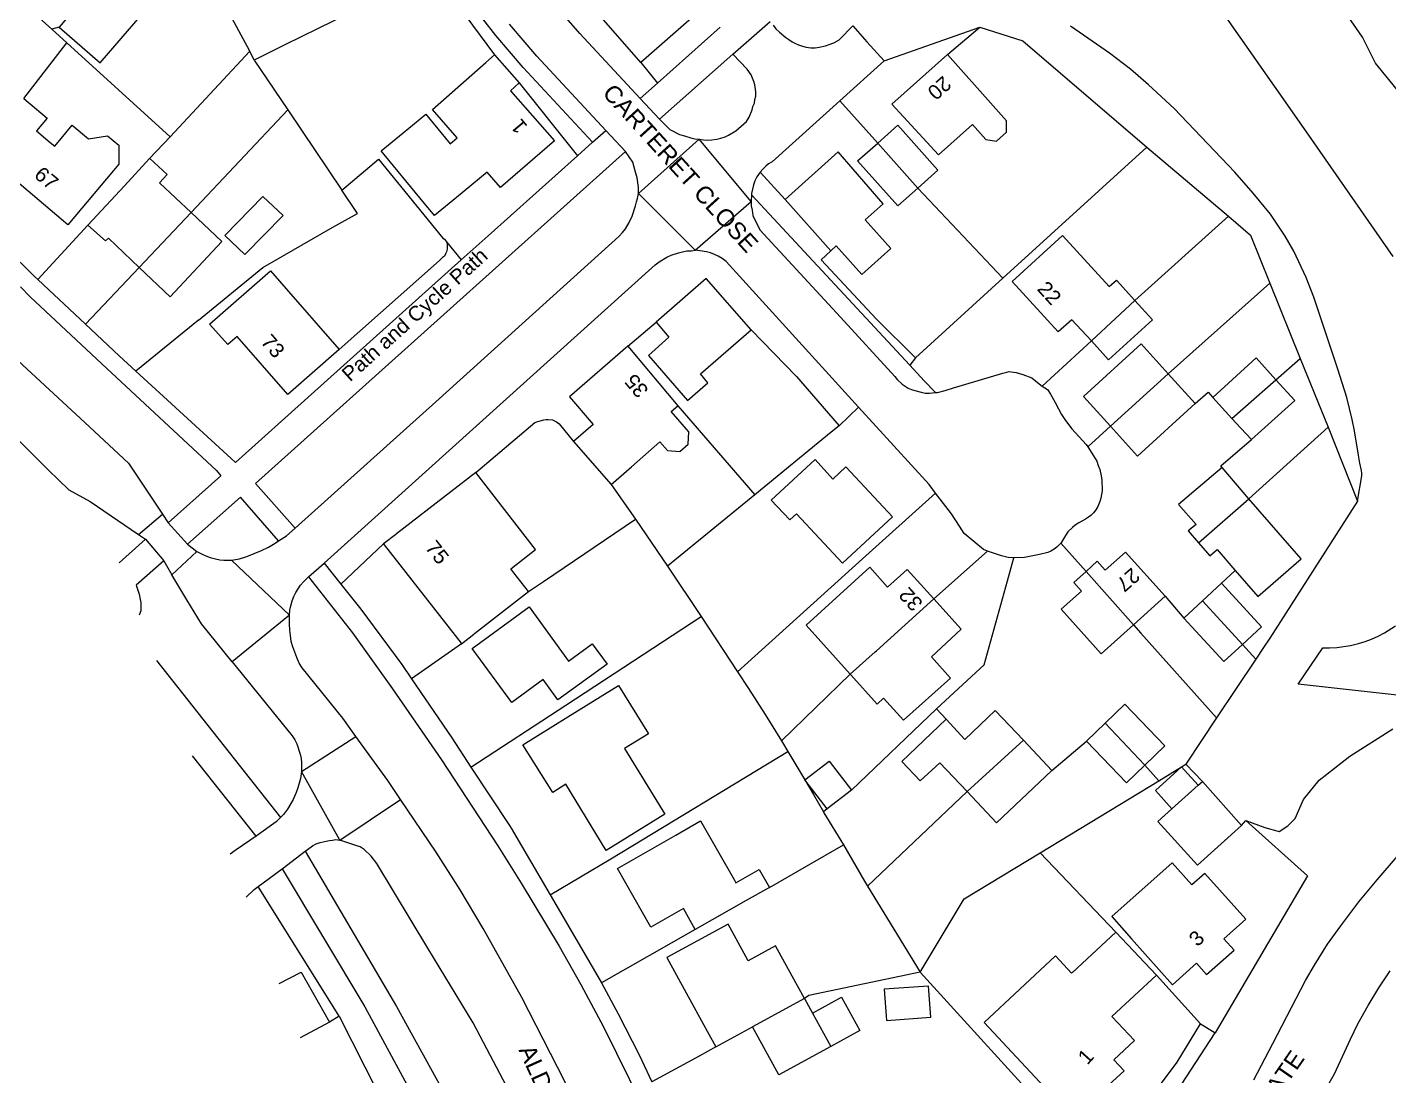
# Model space of a CAD drawing. Header units: millimetres. Extents: x 111502 to 977541, y 8702 to 1044108.
# Drawn here: x 488012.1 to 488151.3, y 241330.9 to 241438.1 of the extents above; entities that cross this region are included whole.
import ezdxf

# ---------------------------------------------------------------- set-up
doc = ezdxf.new("R2010")
doc.units = ezdxf.units.MM
doc.header["$LTSCALE"] = 0.25
doc.linetypes.add('DASHED2', pattern=[9.525, 6.35, -3.175])
doc.layers.add('E HVSS As Laid HV', color=10, linetype='Continuous')
doc.layers.add('X HVSS Site Background', color=8, linetype='Continuous')
doc.styles.add('OS Master Map$1$Standard', font='txt')

# ---------------------------------------------------------------- blocks, each defined once
blk = doc.blocks.new('OS MAP 060722')
at = {"layer": 'X HVSS Site Background', "flags": 128}
for points in [[(-673.93, 2230.69), (-671.99, 2229.98), (-671.99, 2229.98), (-670.54, 2229.58), (-670.54, 2229.58), (-669.66, 2230.13), (-669.66, 2230.13), (-668.9, 2230.9), (-668.9, 2230.9), (-668.04, 2232.84), (-668.04, 2232.84), (-666.44, 2234.8), (-666.44, 2234.8), (-663.3, 2237.26), (-663.3, 2237.26), (-658.9, 2240.07)], [(-658.16, 2305.02), (-659.33, 2306.46), (-659.33, 2306.46), (-660.7, 2308.12), (-660.7, 2308.12), (-662.01, 2310.78), (-662.01, 2310.78), (-663.8, 2313.33)], [(-739.38, 2301.24), (-746.43, 2308.84), (-746.43, 2308.84), (-749.23, 2312.09)], [(-656.93, 2243.34), (-668.58, 2244.64), (-668.58, 2244.64), (-666.08, 2248.34)], [(-666.08, 2248.34), (-665.38, 2248.34), (-665.38, 2248.34), (-664.63, 2248.39), (-664.63, 2248.39), (-663.23, 2248.59), (-663.23, 2248.59), (-662.43, 2248.79), (-662.43, 2248.79), (-661.73, 2248.99), (-661.73, 2248.99), (-661.08, 2249.24), (-661.08, 2249.24), (-660.43, 2249.54), (-660.43, 2249.54), (-659.78, 2249.89), (-659.78, 2249.89), (-658.63, 2250.59)], [(-658.88, 2288.34), (-667.73, 2301.09), (-667.73, 2301.09), (-677.78, 2315.49)], [(-662.53, 2263.34), (-662.08, 2265.94), (-662.08, 2265.94), (-662.08, 2266.19), (-662.08, 2266.19), (-662.13, 2266.49), (-662.13, 2266.49), (-662.28, 2267.24), (-662.28, 2267.24), (-662.43, 2268.04), (-662.43, 2268.04), (-662.83, 2270.54), (-662.83, 2270.54), (-663.08, 2271.69), (-663.08, 2271.69), (-663.63, 2273.94), (-663.63, 2273.94), (-664.53, 2276.84), (-664.53, 2276.84), (-666.98, 2284.19), (-666.98, 2284.19), (-667.78, 2286.19), (-667.78, 2286.19), (-669.03, 2288.89), (-669.03, 2288.89), (-669.93, 2290.44), (-669.93, 2290.44), (-671.43, 2292.69), (-671.43, 2292.69), (-673.18, 2294.84), (-673.18, 2294.84), (-675.08, 2296.99), (-675.08, 2296.99), (-681.28, 2303.49), (-681.28, 2303.49), (-683.88, 2305.89), (-683.88, 2305.89), (-685.73, 2307.49), (-685.73, 2307.49), (-687.88, 2309.14), (-687.88, 2309.14), (-691.88, 2311.89)], [(-799.23, 2285.24), (-798.23, 2284.24), (-798.23, 2284.24), (-790.38, 2276.89), (-790.38, 2276.89), (-779.18, 2266.49), (-779.18, 2266.49), (-778.73, 2265.94), (-778.73, 2265.94), (-784.13, 2261.14)], [(-735.88, 2304.49), (-742.03, 2311.14), (-742.03, 2311.14), (-745.78, 2315.49), (-745.78, 2315.49), (-747.93, 2318.19), (-747.93, 2318.19), (-748.33, 2318.64), (-748.33, 2318.64), (-750.28, 2321.34), (-750.28, 2321.34), (-753.08, 2325.57)], [(-795.28, 2311.79), (-791.08, 2308.14), (-791.08, 2308.14), (-783.98, 2316.39), (-783.98, 2316.39), (-789.08, 2320.84)], [(-789.08, 2320.84), (-794.43, 2314.69), (-794.43, 2314.69), (-793.48, 2313.89), (-793.48, 2313.89), (-795.28, 2311.79)], [(-775.78, 2309.34), (-781.83, 2320.59)], [(-740.73, 2300.04), (-747.83, 2307.69), (-747.83, 2307.69), (-750.63, 2310.94), (-750.63, 2310.94), (-753.28, 2314.34), (-753.28, 2314.34), (-753.63, 2314.79), (-753.63, 2314.79), (-756.23, 2318.34)], [(-740.05, 2313.05), (-740.27, 2313.3), (-740.27, 2313.3), (-741.72, 2314.94), (-741.72, 2314.94), (-741.39, 2316.24), (-741.39, 2316.24), (-739.44, 2317.95), (-739.44, 2317.95), (-738.15, 2318.07), (-738.15, 2318.07), (-736.71, 2316.42), (-736.71, 2316.42), (-734.58, 2318.29), (-734.58, 2318.29), (-730.08, 2313.19), (-730.08, 2313.19), (-735.78, 2308.19)], [(-756.98, 2317.54), (-756.03, 2316.14), (-756.03, 2316.14), (-750.76, 2308.97)], [(-806.53, 2307.84), (-806.63, 2308.39), (-806.63, 2308.39), (-801.13, 2314.84), (-801.13, 2314.84), (-799.39, 2314.56), (-799.39, 2314.56), (-799.28, 2314.54), (-799.28, 2314.54), (-796.01, 2311.59)], [(-762.58, 2314.74), (-768.85, 2311.64), (-768.85, 2311.64), (-772.21, 2309.98), (-772.21, 2309.98), (-775.33, 2308.44)], [(-799.93, 2278.14), (-792.18, 2270.94), (-792.18, 2270.94), (-788.18, 2267.24), (-788.18, 2267.24), (-784.71, 2262.01)], [(-735.78, 2308.19), (-740.05, 2313.05)], [(-726.38, 2309.04), (-722.58, 2312.39)], [(-722.28, 2311.99), (-721.98, 2311.64), (-721.98, 2311.64), (-721.63, 2311.29), (-721.63, 2311.29), (-720.98, 2310.74), (-720.98, 2310.74), (-720.68, 2310.54), (-720.68, 2310.54), (-720.33, 2310.29), (-720.33, 2310.29), (-719.98, 2310.14), (-719.98, 2310.14), (-719.68, 2309.99), (-719.68, 2309.99), (-719.28, 2309.84), (-719.28, 2309.84), (-718.88, 2309.74), (-718.88, 2309.74), (-718.43, 2309.69), (-718.43, 2309.69), (-717.98, 2309.69), (-717.98, 2309.69), (-717.58, 2309.74), (-717.58, 2309.74), (-716.93, 2309.89), (-716.93, 2309.89), (-716.53, 2310.04), (-716.53, 2310.04), (-716.08, 2310.19), (-716.08, 2310.19), (-715.53, 2310.49), (-715.53, 2310.49), (-714.13, 2311.94)], [(-714.13, 2311.94), (-712.68, 2310.29), (-712.68, 2310.29), (-710.93, 2308.34)], [(-795.28, 2311.79), (-796.01, 2311.59)], [(-796.01, 2311.59), (-794.48, 2310.19)], [(-734.11, 2306.07), (-727.69, 2311.79)], [(-710.93, 2308.34), (-701.13, 2311.79)], [(-704.43, 2308.99), (-701.13, 2311.79)], [(-701.13, 2311.79), (-696.73, 2310.39), (-696.73, 2310.39), (-684.08, 2299.54)], [(-798.88, 2304.49), (-794.48, 2310.19)], [(-794.48, 2310.19), (-783.93, 2300.59)], [(-775.78, 2309.34), (-783.93, 2300.59)], [(-775.33, 2308.44), (-775.78, 2309.34)], [(-775.33, 2308.44), (-771.88, 2303.34)], [(-748.22, 2306.09), (-749.13, 2305.29), (-749.13, 2305.29), (-744.63, 2300.19), (-744.63, 2300.19), (-750.13, 2295.39), (-750.13, 2295.39), (-751.5, 2296.96), (-751.5, 2296.96), (-754.63, 2294.38), (-754.63, 2294.38), (-756.88, 2292.53), (-756.88, 2292.53), (-758.38, 2294.34), (-758.38, 2294.34), (-762.03, 2298.79), (-762.03, 2298.79), (-762.33, 2299.14), (-762.33, 2299.14), (-760.08, 2300.99), (-760.08, 2300.99), (-757.78, 2302.89), (-757.78, 2302.89), (-757.51, 2302.56), (-757.51, 2302.56), (-755.29, 2299.86), (-755.29, 2299.86), (-754.58, 2300.49), (-754.58, 2300.49), (-757.11, 2303.37), (-757.11, 2303.37), (-751.66, 2308.17), (-751.66, 2308.17), (-750.76, 2308.97)], [(-750.76, 2308.97), (-748.22, 2306.09)], [(-735.78, 2308.19), (-734.11, 2306.07)], [(-733.88, 2302.39), (-726.38, 2309.04)], [(-729.82, 2300.34), (-729.38, 2300.29), (-729.38, 2300.29), (-728.98, 2300.24), (-728.98, 2300.24), (-728.53, 2300.29), (-728.53, 2300.29), (-728.03, 2300.34), (-728.03, 2300.34), (-727.63, 2300.44), (-727.63, 2300.44), (-727.18, 2300.59), (-727.18, 2300.59), (-726.83, 2300.74), (-726.83, 2300.74), (-726.08, 2301.19), (-726.08, 2301.19), (-724.98, 2302.14), (-724.98, 2302.14), (-724.73, 2302.59), (-724.73, 2302.59), (-724.43, 2303.34), (-724.43, 2303.34), (-724.33, 2303.69), (-724.33, 2303.69), (-724.18, 2304.04), (-724.18, 2304.04), (-724.13, 2304.39), (-724.13, 2304.39), (-724.03, 2304.74), (-724.03, 2304.74), (-724.03, 2305.19), (-724.03, 2305.19), (-724.13, 2305.89), (-724.13, 2305.89), (-724.23, 2306.24), (-724.23, 2306.24), (-724.53, 2306.94), (-724.53, 2306.94), (-724.93, 2307.49), (-724.93, 2307.49), (-726.38, 2309.04)], [(-710.93, 2308.34), (-715.44, 2304.28)], [(-704.43, 2308.99), (-710.13, 2303.94), (-710.13, 2303.94), (-705.38, 2298.74), (-705.38, 2298.74), (-701.9, 2301.85), (-701.9, 2301.85), (-700.53, 2300.31), (-700.53, 2300.31), (-699.45, 2300.14), (-699.45, 2300.14), (-698.42, 2301.06), (-698.42, 2301.06), (-698.41, 2302.21), (-698.41, 2302.21), (-699.78, 2303.74), (-699.78, 2303.74), (-704.43, 2308.99)], [(-803.53, 2273.64), (-796.38, 2266.54), (-796.38, 2266.54), (-794.28, 2264.49), (-794.28, 2264.49), (-792.08, 2263.29), (-792.08, 2263.29), (-787.17, 2259.94)], [(-748.22, 2306.09), (-742.27, 2298.66)], [(-735.88, 2304.49), (-734.11, 2306.07)], [(-798.88, 2304.49), (-796.48, 2302.49), (-796.48, 2302.49), (-797.58, 2301.19), (-797.58, 2301.19), (-796.19, 2300.02), (-796.19, 2300.02), (-795.72, 2299.64), (-795.72, 2299.64), (-793.92, 2301.79), (-793.92, 2301.79), (-792.25, 2300.38), (-792.25, 2300.38), (-790.31, 2300.7), (-790.31, 2300.7), (-789.16, 2299.73), (-789.16, 2299.73), (-789.17, 2297.79), (-789.17, 2297.79), (-790.98, 2295.64), (-790.98, 2295.64), (-794.38, 2291.59), (-794.38, 2291.59), (-800.93, 2297.14)], [(-735.88, 2304.49), (-733.88, 2302.39)], [(-715.44, 2304.28), (-722.38, 2298.04), (-722.38, 2298.04), (-722.73, 2297.84), (-722.73, 2297.84), (-723.03, 2297.59), (-723.03, 2297.59), (-723.33, 2297.29), (-723.33, 2297.29), (-723.58, 2296.99)], [(-711.58, 2299.94), (-715.44, 2304.28)], [(-781.78, 2292.84), (-771.88, 2303.34)], [(-771.88, 2303.34), (-766.38, 2295.14)], [(-733.88, 2302.39), (-732.83, 2301.34), (-732.83, 2301.34), (-731.83, 2300.84), (-731.83, 2300.84), (-731.33, 2300.69), (-731.33, 2300.69), (-730.68, 2300.49), (-730.68, 2300.49), (-730.28, 2300.39), (-730.28, 2300.39), (-729.82, 2300.34)], [(-740.73, 2300.04), (-739.38, 2301.24)], [(-737.38, 2299.09), (-739.38, 2301.24)], [(-711.58, 2299.94), (-709.53, 2301.79), (-709.53, 2301.79), (-705.43, 2297.19), (-705.43, 2297.19), (-707.48, 2295.34)], [(-783.93, 2300.59), (-786.03, 2298.37)], [(-740.73, 2300.04), (-742.27, 2298.66)], [(-736.03, 2294.79), (-729.82, 2300.34)], [(-724.53, 2293.99), (-729.82, 2300.34)], [(-707.48, 2295.34), (-709.53, 2293.54), (-709.53, 2293.54), (-713.63, 2298.14), (-713.63, 2298.14), (-711.58, 2299.94)], [(-711.58, 2299.94), (-707.48, 2295.34)], [(-792.33, 2291.54), (-788.58, 2295.59), (-788.58, 2295.59), (-786.03, 2298.37)], [(-786.03, 2298.37), (-786.01, 2298.36), (-786.01, 2298.36), (-784.23, 2296.72), (-784.23, 2296.72), (-785.01, 2295.87), (-785.01, 2295.87), (-784.98, 2295.84), (-784.98, 2295.84), (-781.78, 2292.84)], [(-737.38, 2299.09), (-775.18, 2265.14), (-775.18, 2265.14), (-771.13, 2260.59)], [(-766.38, 2295.14), (-762.63, 2298.29), (-762.63, 2298.29), (-756.03, 2290.24), (-756.03, 2290.24), (-755.88, 2290.14), (-755.88, 2290.14), (-755.68, 2289.84)], [(-742.27, 2298.66), (-751.41, 2290.46), (-751.41, 2290.46), (-754.15, 2288)], [(-736.03, 2294.79), (-736.03, 2295.39), (-736.03, 2295.39), (-736.18, 2296.39), (-736.18, 2296.39), (-736.33, 2296.99), (-736.33, 2296.99), (-736.63, 2297.99), (-736.63, 2297.99), (-737.38, 2299.09)], [(-716.38, 2288.94), (-715.82, 2289.45), (-715.82, 2289.45), (-713.19, 2286.52), (-713.19, 2286.52), (-710.23, 2289.17), (-710.23, 2289.17), (-712.85, 2292.1), (-712.85, 2292.1), (-711.03, 2293.74), (-711.03, 2293.74), (-715.63, 2299.04), (-715.63, 2299.04), (-721.03, 2294.19)], [(-698.78, 2286.14), (-684.08, 2299.54)], [(-684.08, 2299.54), (-675.73, 2292.49)], [(-723.58, 2296.99), (-723.93, 2296.49), (-723.93, 2296.49), (-724.13, 2296.09), (-724.13, 2296.09), (-724.28, 2295.69), (-724.28, 2295.69), (-724.48, 2294.79), (-724.48, 2294.79), (-724.48, 2294.67), (-724.48, 2294.67), (-724.48, 2294.65)], [(-721.03, 2294.19), (-723.58, 2296.99)], [(-807.13, 2294.59), (-803.63, 2291.74), (-803.63, 2291.74), (-801.73, 2290.09), (-801.73, 2290.09), (-798.88, 2287.39), (-798.88, 2287.39), (-797.78, 2286.29), (-797.78, 2286.29), (-797.46, 2285.99)], [(-781.03, 2281.84), (-774.43, 2287.24), (-774.43, 2287.24), (-767.28, 2291.34), (-767.28, 2291.34), (-764.78, 2292.74), (-764.78, 2292.74), (-766.38, 2295.14)], [(-776.28, 2288.54), (-778.33, 2290.49), (-778.33, 2290.49), (-774.43, 2294.49), (-774.43, 2294.49), (-772.38, 2292.54), (-772.38, 2292.54), (-776.28, 2288.54)], [(-771.13, 2260.59), (-756.43, 2273.79), (-756.43, 2273.79), (-738.03, 2290.39), (-738.03, 2290.39), (-737.68, 2290.79), (-737.68, 2290.79), (-737.38, 2291.19), (-737.38, 2291.19), (-736.98, 2291.84), (-736.98, 2291.84), (-736.68, 2292.49), (-736.68, 2292.49), (-736.33, 2293.54), (-736.33, 2293.54), (-736.23, 2293.94), (-736.23, 2293.94), (-736.13, 2294.29), (-736.13, 2294.29), (-736.03, 2294.79)], [(-730.23, 2288.99), (-736.03, 2294.79)], [(-724.48, 2294.65), (-724.48, 2294.64), (-724.48, 2294.64), (-724.53, 2293.99)], [(-708.31, 2277.23), (-722.67, 2292.71), (-722.67, 2292.71), (-724.48, 2294.65)], [(-721.03, 2294.19), (-716.38, 2288.94)], [(-707.48, 2295.34), (-698.78, 2286.14)], [(-787.08, 2287.24), (-781.78, 2292.84)], [(-781.78, 2292.84), (-778.63, 2289.89), (-778.63, 2289.89), (-783.93, 2284.24), (-783.93, 2284.24), (-787.08, 2287.24)], [(-730.23, 2288.99), (-724.53, 2293.99)], [(-724.53, 2293.99), (-724.53, 2293.54), (-724.53, 2293.54), (-724.43, 2293.09), (-724.43, 2293.09), (-724.33, 2292.54), (-724.33, 2292.54), (-723.63, 2291.09), (-723.63, 2291.09), (-715.38, 2282.14), (-715.38, 2282.14), (-709.83, 2276.09), (-709.83, 2276.09), (-709.58, 2275.79), (-709.58, 2275.79), (-709.08, 2275.29), (-709.08, 2275.29), (-708.48, 2274.89), (-708.48, 2274.89), (-708.13, 2274.74), (-708.13, 2274.74), (-707.78, 2274.64), (-707.78, 2274.64), (-707.13, 2274.49), (-707.13, 2274.49), (-706.73, 2274.39), (-706.73, 2274.39), (-706.28, 2274.39), (-706.28, 2274.39), (-705.68, 2274.44)], [(-797.46, 2285.99), (-792.33, 2291.54)], [(-787.08, 2287.24), (-790.23, 2290.24), (-790.23, 2290.24), (-790.53, 2289.94), (-790.53, 2289.94), (-792.33, 2291.54)], [(-685.28, 2283.84), (-675.73, 2292.49)], [(-675.73, 2292.49), (-673.48, 2290.54), (-673.48, 2290.54), (-671.48, 2285.64)], [(-755.68, 2289.84), (-755.58, 2289.59), (-755.58, 2289.59), (-755.58, 2289.09), (-755.58, 2289.09), (-755.68, 2288.84), (-755.68, 2288.84), (-755.78, 2288.64), (-755.78, 2288.64), (-755.88, 2288.39), (-755.88, 2288.39), (-756.08, 2288.24), (-756.08, 2288.24), (-756.38, 2287.94), (-756.38, 2287.94), (-766.63, 2278.84)], [(-755.68, 2289.84), (-754.15, 2288)], [(-689.73, 2279.74), (-691.73, 2281.89), (-691.73, 2281.89), (-693.13, 2280.64), (-693.13, 2280.64), (-697.83, 2285.79), (-697.83, 2285.79), (-692.68, 2290.49), (-692.68, 2290.49), (-687.93, 2285.29), (-687.93, 2285.29), (-687.18, 2285.94), (-687.18, 2285.94), (-685.28, 2283.84)], [(-768.18, 2256.99), (-734.33, 2287.49), (-734.33, 2287.49), (-733.93, 2287.79), (-733.93, 2287.79), (-733.13, 2288.29), (-733.13, 2288.29), (-732.68, 2288.49), (-732.68, 2288.49), (-731.93, 2288.74), (-731.93, 2288.74), (-731.53, 2288.84), (-731.53, 2288.84), (-731.08, 2288.94), (-731.08, 2288.94), (-730.63, 2288.94), (-730.63, 2288.94), (-730.23, 2288.99)], [(-713.54, 2272.96), (-727.08, 2287.84), (-727.08, 2287.84), (-727.48, 2288.14), (-727.48, 2288.14), (-727.88, 2288.39), (-727.88, 2288.39), (-728.28, 2288.54), (-728.28, 2288.54), (-728.68, 2288.74), (-728.68, 2288.74), (-729.08, 2288.84), (-729.08, 2288.84), (-729.78, 2288.94), (-729.78, 2288.94), (-730.23, 2288.99)], [(-716.38, 2288.94), (-717.35, 2288.02), (-717.35, 2288.02), (-711.71, 2281.93), (-711.71, 2281.93), (-707.73, 2277.99)], [(-787.08, 2287.24), (-792.58, 2281.42)], [(-754.15, 2288), (-769.49, 2274.24)], [(-797.46, 2285.99), (-792.58, 2281.42)], [(-766.63, 2278.84), (-771.88, 2274.24), (-771.88, 2274.24), (-777.08, 2280.19), (-777.08, 2280.19), (-778.03, 2279.34), (-778.03, 2279.34), (-779.88, 2281.44), (-779.88, 2281.44), (-773.67, 2286.88), (-773.67, 2286.88), (-771.83, 2284.79), (-771.83, 2284.79), (-766.63, 2278.84)], [(-724.53, 2280.84), (-729.13, 2286.09), (-729.13, 2286.09), (-734.23, 2281.64)], [(-707.73, 2277.99), (-698.78, 2286.14)], [(-681.88, 2276.34), (-671.48, 2285.64)], [(-671.48, 2285.64), (-668.38, 2277.94)], [(-685.28, 2283.84), (-683.48, 2281.89), (-683.48, 2281.89), (-687.98, 2277.79), (-687.98, 2277.79), (-689.73, 2279.74)], [(-689.73, 2279.74), (-685.28, 2283.84)], [(-781.03, 2281.84), (-787.41, 2276.62)], [(-737.13, 2279.19), (-734.23, 2281.64)], [(-734.23, 2281.64), (-732.93, 2280.09), (-732.93, 2280.09), (-735.03, 2278.24), (-735.03, 2278.24), (-731.03, 2273.64), (-731.03, 2273.64), (-728.93, 2275.44), (-728.93, 2275.44), (-729.68, 2276.34), (-729.68, 2276.34), (-724.53, 2280.84)], [(-792.58, 2281.42), (-789.13, 2278.19), (-789.13, 2278.19), (-787.41, 2276.62)], [(-724.53, 2280.84), (-719.88, 2276.09), (-719.88, 2276.09), (-715.53, 2271.04)], [(-737.13, 2279.19), (-743.08, 2273.99), (-743.08, 2273.99), (-740.68, 2271.19), (-740.68, 2271.19), (-742.68, 2269.44)], [(-737.13, 2279.19), (-732.01, 2273.09)], [(-694.75, 2275.11), (-689.73, 2279.74)], [(-687.78, 2270.99), (-690.53, 2274.04), (-690.53, 2274.04), (-684.63, 2279.44), (-684.63, 2279.44), (-681.88, 2276.34)], [(-707.73, 2277.99), (-708.31, 2277.23)], [(-677.33, 2273.94), (-672.88, 2277.99), (-672.88, 2277.99), (-670.88, 2275.74)], [(-670.88, 2275.74), (-668.38, 2277.94)], [(-668.38, 2277.94), (-665.53, 2270.89)], [(-769.49, 2274.24), (-777.23, 2267.29), (-777.23, 2267.29), (-777.68, 2267.69), (-777.68, 2267.69), (-778.5, 2268.44), (-778.5, 2268.44), (-787.41, 2276.62)], [(-708.31, 2277.23), (-706.83, 2275.64), (-706.83, 2275.64), (-705.68, 2274.44)], [(-705.68, 2274.44), (-705.48, 2274.44), (-705.48, 2274.44), (-704.68, 2274.64), (-704.68, 2274.64), (-703.83, 2274.94), (-703.83, 2274.94), (-698.78, 2276.44), (-698.78, 2276.44), (-698.38, 2276.54), (-698.38, 2276.54), (-698.13, 2276.59), (-698.13, 2276.59), (-697.68, 2276.54), (-697.68, 2276.54), (-697.43, 2276.49), (-697.43, 2276.49), (-696.73, 2276.29), (-696.73, 2276.29), (-695.83, 2275.94), (-695.83, 2275.94), (-695.08, 2275.34), (-695.08, 2275.34), (-694.75, 2275.11)], [(-687.78, 2270.99), (-681.88, 2276.34)], [(-681.88, 2276.34), (-679.13, 2273.34)], [(-694.75, 2275.11), (-694.23, 2274.74), (-694.23, 2274.74), (-693.93, 2274.29), (-693.93, 2274.29), (-693.78, 2274.04), (-693.78, 2274.04), (-693.43, 2273.44), (-693.43, 2273.44), (-693.08, 2272.79), (-693.08, 2272.79), (-692.78, 2272.19), (-692.78, 2272.19), (-692.38, 2271.59), (-692.38, 2271.59), (-691.73, 2270.74), (-691.73, 2270.74), (-690.28, 2269.14), (-690.28, 2269.14), (-690.11, 2268.88)], [(-675.38, 2271.79), (-670.88, 2275.74)], [(-670.88, 2275.74), (-668.93, 2273.64), (-668.93, 2273.64), (-673.38, 2269.64)], [(-679.13, 2273.34), (-685.03, 2267.94), (-685.03, 2267.94), (-687.78, 2270.99)], [(-679.13, 2273.34), (-677.8, 2274.49), (-677.8, 2274.49), (-677.33, 2273.94)], [(-675.38, 2271.79), (-677.33, 2273.94)], [(-738.83, 2265.04), (-736.74, 2266.86), (-736.74, 2266.86), (-733.84, 2269.39), (-733.84, 2269.39), (-733.07, 2268.51), (-733.07, 2268.51), (-731.82, 2268.43), (-731.82, 2268.43), (-730.97, 2269.17), (-730.97, 2269.17), (-730.88, 2270.42), (-730.88, 2270.42), (-732.69, 2272.5), (-732.69, 2272.5), (-732.01, 2273.09)], [(-732.01, 2273.09), (-724.13, 2263.99)], [(-715.53, 2271.04), (-713.54, 2272.96)], [(-705.67, 2264.17), (-706.33, 2265.04), (-706.33, 2265.04), (-713.54, 2272.96)], [(-673.38, 2269.64), (-674.45, 2270.79), (-674.45, 2270.79), (-675.38, 2271.79)], [(-752.68, 2266.27), (-746.63, 2271.39), (-746.63, 2271.39), (-746.33, 2271.49), (-746.33, 2271.49), (-745.73, 2271.64), (-745.73, 2271.64), (-745.48, 2271.69), (-745.48, 2271.69), (-745.28, 2271.69), (-745.28, 2271.69), (-744.83, 2271.64), (-744.83, 2271.64), (-744.43, 2271.44), (-744.43, 2271.44), (-744.13, 2271.24), (-744.13, 2271.24), (-742.68, 2269.44)], [(-715.53, 2271.04), (-716.34, 2270.38), (-716.34, 2270.38), (-724.13, 2263.99)], [(-690.11, 2268.88), (-687.78, 2270.99)], [(-673.63, 2263.59), (-665.53, 2270.89)], [(-665.53, 2270.89), (-662.53, 2263.34)], [(-742.68, 2269.44), (-738.83, 2265.04)], [(-676.38, 2266.79), (-676.5, 2266.96), (-676.5, 2266.96), (-673.38, 2269.64)], [(-715.18, 2256.99), (-719.88, 2262.04), (-719.88, 2262.04), (-720.58, 2261.44), (-720.58, 2261.44), (-722.48, 2263.44), (-722.48, 2263.44), (-717.98, 2267.59), (-717.98, 2267.59), (-716.18, 2265.59), (-716.18, 2265.59), (-714.83, 2266.84), (-714.83, 2266.84), (-710.08, 2261.74), (-710.08, 2261.74), (-715.18, 2256.99)], [(-690.11, 2268.88), (-689.68, 2268.24), (-689.68, 2268.24), (-689.18, 2267.44), (-689.18, 2267.44), (-689.03, 2266.99), (-689.03, 2266.99), (-688.88, 2266.59), (-688.88, 2266.59), (-688.73, 2265.94), (-688.73, 2265.94), (-688.68, 2265.49), (-688.68, 2265.49), (-688.63, 2264.39), (-688.63, 2264.39), (-688.78, 2263.64), (-688.78, 2263.64), (-688.88, 2263.29), (-688.88, 2263.29), (-689.08, 2262.79), (-689.08, 2262.79), (-689.28, 2262.44), (-689.28, 2262.44), (-689.53, 2262.14), (-689.53, 2262.14), (-689.78, 2261.89), (-689.78, 2261.89), (-690.03, 2261.69), (-690.03, 2261.69), (-690.33, 2261.49), (-690.33, 2261.49), (-691.03, 2261.14), (-691.03, 2261.14), (-691.38, 2260.89), (-691.38, 2260.89), (-691.68, 2260.64), (-691.68, 2260.64), (-692.13, 2260.19), (-692.13, 2260.19), (-692.38, 2259.84), (-692.38, 2259.84), (-692.78, 2259.14), (-692.78, 2259.14), (-692.87, 2259.05)], [(-752.68, 2266.27), (-755.23, 2264.29), (-755.23, 2264.29), (-760.77, 2259.99), (-760.77, 2259.99), (-760.85, 2259.93), (-760.85, 2259.93), (-762.1, 2258.96)], [(-747.29, 2254.1), (-748.78, 2256), (-748.78, 2256), (-749.1, 2256.41), (-749.1, 2256.41), (-746.56, 2258.4), (-746.56, 2258.4), (-752.68, 2266.27)], [(-676.38, 2266.79), (-680.83, 2262.99), (-680.83, 2262.99), (-679.03, 2260.94), (-679.03, 2260.94), (-679.83, 2260.29), (-679.83, 2260.29), (-678.78, 2259.09)], [(-673.63, 2263.59), (-676.38, 2266.79)], [(-738.83, 2265.04), (-736.33, 2261.49)], [(-772.83, 2259.29), (-776.73, 2263.74), (-776.73, 2263.74), (-782.13, 2258.94)], [(-724.13, 2263.99), (-733.08, 2256.69)], [(-705.67, 2264.17), (-713.13, 2257.44)], [(-700.37, 2258.24), (-700.78, 2258.39), (-700.78, 2258.39), (-702.73, 2260.04), (-702.73, 2260.04), (-703.23, 2260.79), (-703.23, 2260.79), (-704.03, 2262.04), (-704.03, 2262.04), (-704.38, 2262.49), (-704.38, 2262.49), (-705.67, 2264.17)], [(-678.78, 2259.09), (-673.63, 2263.59)], [(-675.04, 2256.25), (-672.73, 2253.58), (-672.73, 2253.58), (-668.28, 2257.43), (-668.28, 2257.43), (-670.63, 2260.14), (-670.63, 2260.14), (-673.63, 2263.59)], [(-787.17, 2259.94), (-784.71, 2262.01)], [(-784.71, 2262.01), (-784.13, 2261.14)], [(-662.53, 2263.34), (-671.48, 2249.34), (-671.48, 2249.34), (-672.13, 2248.39), (-672.13, 2248.39), (-672.93, 2247.19)], [(-784.13, 2261.14), (-782.13, 2258.94)], [(-747.29, 2254.1), (-745.76, 2255.13), (-745.76, 2255.13), (-736.33, 2261.49)], [(-736.33, 2261.49), (-733.08, 2256.69)], [(-786.43, 2259.44), (-789.14, 2257.05)], [(-787.17, 2259.94), (-786.43, 2259.44)], [(-786.43, 2259.44), (-784.58, 2257.24)], [(-777.63, 2257.29), (-776.83, 2257.44), (-776.83, 2257.44), (-776.08, 2257.69), (-776.08, 2257.69), (-774.58, 2258.29), (-774.58, 2258.29), (-773.88, 2258.64), (-773.88, 2258.64), (-773.18, 2259.04), (-773.18, 2259.04), (-772.83, 2259.29)], [(-772.83, 2259.29), (-772.03, 2259.79), (-772.03, 2259.79), (-771.13, 2260.59)], [(-783.73, 2255.81), (-781.18, 2258.19)], [(-782.13, 2258.94), (-781.18, 2258.19)], [(-781.18, 2258.19), (-780.73, 2257.94), (-780.73, 2257.94), (-780.28, 2257.74), (-780.28, 2257.74), (-779.83, 2257.59), (-779.83, 2257.59), (-779.28, 2257.44), (-779.28, 2257.44), (-778.83, 2257.34), (-778.83, 2257.34), (-778.43, 2257.29), (-778.43, 2257.29), (-777.63, 2257.29)], [(-766.48, 2254.85), (-762.1, 2258.96)], [(-762.1, 2258.96), (-762.03, 2258.86), (-762.03, 2258.86), (-754.16, 2248.82), (-754.16, 2248.82), (-754.12, 2248.77)], [(-700.37, 2258.24), (-705.83, 2253.34)], [(-697.65, 2257.54), (-697.68, 2257.54), (-697.68, 2257.54), (-698.23, 2257.59), (-698.23, 2257.59), (-698.93, 2257.74), (-698.93, 2257.74), (-699.83, 2258.04), (-699.83, 2258.04), (-700.37, 2258.24)], [(-692.87, 2259.05), (-693.28, 2258.64), (-693.28, 2258.64), (-693.53, 2258.44), (-693.53, 2258.44), (-693.88, 2258.24), (-693.88, 2258.24), (-694.18, 2258.09), (-694.18, 2258.09), (-695.03, 2257.89), (-695.03, 2257.89), (-696.58, 2257.59), (-696.58, 2257.59), (-697.65, 2257.54)], [(-692.87, 2259.05), (-690.28, 2256.14)], [(-690.28, 2256.14), (-689.13, 2257.19), (-689.13, 2257.19), (-688.33, 2256.29), (-688.33, 2256.29), (-686.23, 2258.14), (-686.23, 2258.14), (-682.18, 2253.64)], [(-678.78, 2259.09), (-677.63, 2257.74), (-677.63, 2257.74), (-676.88, 2258.39), (-676.88, 2258.39), (-675.08, 2256.29), (-675.08, 2256.29), (-675.04, 2256.25)], [(-784.58, 2257.24), (-787.38, 2254.74), (-787.38, 2254.74), (-787.08, 2253.84), (-787.08, 2253.84), (-786.98, 2253.29), (-786.98, 2253.29), (-786.93, 2252.99), (-786.93, 2252.99), (-786.93, 2252.14), (-786.93, 2252.14), (-787.1, 2251.69)], [(-784.58, 2257.24), (-783.73, 2255.81)], [(-771.73, 2251.69), (-777.63, 2257.29)], [(-769.78, 2255.59), (-768.18, 2256.99)], [(-768.18, 2256.99), (-766.48, 2254.85)], [(-733.08, 2256.69), (-729.63, 2251.54)], [(-725.93, 2245.89), (-713.13, 2257.44)], [(-714.39, 2245.64), (-718.91, 2250.66), (-718.91, 2250.66), (-712.38, 2256.59), (-712.38, 2256.59), (-710.58, 2254.54), (-710.58, 2254.54), (-708.58, 2256.34), (-708.58, 2256.34), (-705.83, 2253.34)], [(-698.31, 2255.18), (-697.65, 2257.54)], [(-777.59, 2246.93), (-780.73, 2250.79), (-780.73, 2250.79), (-782.2, 2253.26), (-782.2, 2253.26), (-783.73, 2255.81)], [(-771.73, 2251.69), (-771.68, 2252.19), (-771.68, 2252.19), (-771.58, 2252.64), (-771.58, 2252.64), (-771.43, 2253.14), (-771.43, 2253.14), (-771.28, 2253.59), (-771.28, 2253.59), (-771.08, 2253.99), (-771.08, 2253.99), (-770.83, 2254.39), (-770.83, 2254.39), (-770.58, 2254.74), (-770.58, 2254.74), (-770.28, 2255.09), (-770.28, 2255.09), (-769.78, 2255.59)], [(-769.78, 2255.59), (-765.28, 2249.89), (-765.28, 2249.89), (-761.18, 2244.14), (-761.18, 2244.14), (-756.18, 2236.89), (-756.18, 2236.89), (-750.43, 2228.09), (-750.43, 2228.09), (-748.03, 2224.29), (-748.03, 2224.29), (-744.13, 2217.84), (-744.13, 2217.84), (-741.93, 2213.94), (-741.93, 2213.94), (-739.63, 2209.59), (-739.63, 2209.59), (-734.33, 2198.89), (-734.33, 2198.89), (-731.88, 2193.29), (-731.88, 2193.29), (-729.93, 2188.59), (-729.93, 2188.59), (-735.53, 2186.14)], [(-705.56, 2242.11), (-705.53, 2242.14), (-705.53, 2242.14), (-700.7, 2246.61), (-700.7, 2246.61), (-698.31, 2255.18)], [(-685.43, 2250.69), (-688.73, 2247.74), (-688.73, 2247.74), (-692.83, 2252.29), (-692.83, 2252.29), (-690.73, 2254.14), (-690.73, 2254.14), (-691.53, 2255.04), (-691.53, 2255.04), (-690.28, 2256.14)], [(-690.28, 2256.14), (-685.43, 2250.69)], [(-676.43, 2254.94), (-675.04, 2256.25)], [(-766.48, 2254.85), (-764.43, 2252.29), (-764.43, 2252.29), (-760.23, 2246.64), (-760.23, 2246.64), (-759.24, 2245.18)], [(-754.12, 2248.77), (-752.87, 2249.74), (-752.87, 2249.74), (-752.79, 2249.8), (-752.79, 2249.8), (-750.64, 2251.48), (-750.64, 2251.48), (-747.29, 2254.1)], [(-678.38, 2253.14), (-676.43, 2254.94)], [(-676.43, 2254.94), (-672.33, 2250.49), (-672.33, 2250.49), (-674.28, 2248.69)], [(-739.23, 2246.69), (-744.28, 2243.04), (-744.28, 2243.04), (-745.78, 2245.09), (-745.78, 2245.09), (-748.98, 2242.74), (-748.98, 2242.74), (-753.03, 2248.29), (-753.03, 2248.29), (-747.23, 2252.54), (-747.23, 2252.54), (-743.18, 2246.99), (-743.18, 2246.99), (-740.78, 2248.74), (-740.78, 2248.74), (-739.23, 2246.69)], [(-705.83, 2253.34), (-703.03, 2250.24), (-703.03, 2250.24), (-706.08, 2247.44), (-706.08, 2247.44), (-704.13, 2245.24), (-704.13, 2245.24), (-708.93, 2240.94), (-708.93, 2240.94), (-710.98, 2243.19), (-710.98, 2243.19), (-711.64, 2242.59), (-711.64, 2242.59), (-714.33, 2245.57), (-714.33, 2245.57), (-714.39, 2245.64)], [(-714.39, 2245.64), (-711.84, 2247.93), (-711.84, 2247.93), (-711.72, 2248.04), (-711.72, 2248.04), (-705.83, 2253.34)], [(-682.18, 2253.64), (-685.43, 2250.69)], [(-682.18, 2253.64), (-680.28, 2251.39)], [(-680.28, 2251.39), (-678.38, 2253.14)], [(-678.38, 2253.14), (-674.28, 2248.69)], [(-771.73, 2251.69), (-777.59, 2246.93)], [(-764.94, 2239.29), (-766.28, 2241.14), (-766.28, 2241.14), (-770.43, 2246.29), (-770.43, 2246.29), (-770.73, 2246.79), (-770.73, 2246.79), (-770.98, 2247.34), (-770.98, 2247.34), (-771.38, 2248.44), (-771.38, 2248.44), (-771.53, 2248.99), (-771.53, 2248.99), (-771.63, 2249.59), (-771.63, 2249.59), (-771.68, 2250.14), (-771.68, 2250.14), (-771.73, 2250.79), (-771.73, 2250.79), (-771.73, 2251.69)], [(-753.17, 2236.16), (-743.48, 2242.49), (-743.48, 2242.49), (-729.63, 2251.54)], [(-729.63, 2251.54), (-725.93, 2245.89)], [(-674.28, 2248.69), (-676.18, 2246.94), (-676.18, 2246.94), (-680.28, 2251.39)], [(-685.43, 2250.69), (-684.68, 2249.85), (-684.68, 2249.85), (-676.93, 2241.19)], [(-754.12, 2248.77), (-759.24, 2245.18)], [(-674.28, 2248.69), (-672.93, 2247.19)], [(-785.33, 2247.04), (-772.63, 2230.99)], [(-777.59, 2246.93), (-771.43, 2239.34), (-771.43, 2239.34), (-771.18, 2238.94), (-771.18, 2238.94), (-770.98, 2238.54), (-770.98, 2238.54), (-770.63, 2237.49), (-770.63, 2237.49), (-770.53, 2237.04), (-770.53, 2237.04), (-770.48, 2236.59), (-770.48, 2236.59), (-770.48, 2235.69)], [(-672.93, 2247.19), (-676.93, 2241.19)], [(-673.13, 2204.19), (-671.19, 2207.91), (-671.19, 2207.91), (-667.83, 2214.34), (-667.83, 2214.34), (-666.93, 2215.89), (-666.93, 2215.89), (-665.58, 2218.04), (-665.58, 2218.04), (-664.23, 2219.94), (-664.23, 2219.94), (-663.11, 2221.42), (-663.11, 2221.42), (-662.38, 2222.39), (-662.38, 2222.39), (-660.53, 2224.64), (-660.53, 2224.64), (-658.43, 2227.04)], [(-725.93, 2245.89), (-724.78, 2244.19), (-724.78, 2244.19), (-723.08, 2241.54), (-723.08, 2241.54), (-721.43, 2238.84)], [(-721.43, 2238.84), (-714.39, 2245.64)], [(-759.24, 2245.18), (-755.13, 2239.14), (-755.13, 2239.14), (-753.17, 2236.16)], [(-739.33, 2227.64), (-743.48, 2234.39), (-743.48, 2234.39), (-744.8, 2233.54), (-744.8, 2233.54), (-747.85, 2238.44), (-747.85, 2238.44), (-743.27, 2241.28), (-743.27, 2241.28), (-738.08, 2244.49), (-738.08, 2244.49), (-735.03, 2239.54), (-735.03, 2239.54), (-737.48, 2238.04), (-737.48, 2238.04), (-733.33, 2231.34), (-733.33, 2231.34), (-739.33, 2227.64)], [(-688.33, 2240.64), (-686.33, 2242.59), (-686.33, 2242.59), (-682.23, 2238.34), (-682.23, 2238.34), (-684.28, 2236.34)], [(-714.26, 2233.8), (-705.56, 2242.11)], [(-704.58, 2241.04), (-705.56, 2242.11)], [(-704.58, 2241.04), (-702.68, 2238.99), (-702.68, 2238.99), (-699.58, 2241.94), (-699.58, 2241.94), (-696.68, 2238.89)], [(-676.93, 2241.19), (-680.08, 2236.44)], [(-702.43, 2233.64), (-705.23, 2236.59), (-705.23, 2236.59), (-707.23, 2234.74), (-707.23, 2234.74), (-709.13, 2236.74), (-709.13, 2236.74), (-704.58, 2241.04)], [(-690.23, 2238.79), (-688.33, 2240.64)], [(-688.33, 2240.64), (-684.28, 2236.34)], [(-770.48, 2235.69), (-764.94, 2239.29)], [(-760.38, 2232.85), (-761.68, 2234.79), (-761.68, 2234.79), (-764.94, 2239.29)], [(-721.43, 2238.84), (-720.78, 2237.74)], [(-702.43, 2233.64), (-696.68, 2238.89)], [(-696.68, 2238.89), (-693.78, 2235.79)], [(-693.78, 2235.79), (-690.23, 2238.79)], [(-684.28, 2236.34), (-686.13, 2234.54), (-686.13, 2234.54), (-690.23, 2238.79)], [(-667.03, 2201.04), (-664.88, 2204.79), (-664.88, 2204.79), (-663.23, 2208.34), (-663.23, 2208.34), (-662.48, 2209.89), (-662.48, 2209.89), (-661.43, 2211.79), (-661.43, 2211.79), (-660.33, 2213.59), (-660.33, 2213.59), (-659.18, 2215.34)], [(-775.13, 2229.09), (-781.63, 2237.32)], [(-745.08, 2223.09), (-738.88, 2226.79), (-738.88, 2226.79), (-720.78, 2237.74)], [(-720.78, 2237.74), (-719.03, 2234.85)], [(-770.48, 2235.69), (-770.58, 2234.99), (-770.58, 2234.99), (-770.88, 2234.04), (-770.88, 2234.04), (-771.03, 2233.54), (-771.03, 2233.54), (-771.33, 2232.84), (-771.33, 2232.84), (-771.93, 2231.84), (-771.93, 2231.84), (-772.13, 2231.57)], [(-766.58, 2228.69), (-770.48, 2235.69)], [(-753.17, 2236.16), (-749.23, 2230.19), (-749.23, 2230.19), (-749.06, 2229.91)], [(-719.03, 2234.85), (-716.53, 2236.77), (-716.53, 2236.77), (-714.26, 2233.8)], [(-693.78, 2235.79), (-699.43, 2230.44), (-699.43, 2230.44), (-702.43, 2233.64)], [(-684.28, 2236.34), (-682.83, 2234.74)], [(-681.5, 2231.88), (-682.88, 2233.42), (-682.88, 2233.42), (-683.19, 2233.76), (-683.19, 2233.76), (-680.51, 2236.17)], [(-682.83, 2234.74), (-680.51, 2236.17)], [(-680.51, 2236.17), (-680.08, 2236.44)], [(-680.51, 2236.17), (-680.21, 2235.84), (-680.21, 2235.84), (-678.82, 2234.3)], [(-680.08, 2236.44), (-678.38, 2234.69)], [(-716.76, 2231.88), (-719.03, 2234.85)], [(-719.03, 2234.85), (-718.13, 2233.34), (-718.13, 2233.34), (-717.13, 2231.59)], [(-694.98, 2227.39), (-682.83, 2234.74)], [(-681.5, 2231.88), (-678.82, 2234.3)], [(-678.82, 2234.3), (-678.38, 2234.69)], [(-678.38, 2234.69), (-674.38, 2230.19)], [(-766.58, 2228.69), (-760.38, 2232.85)], [(-735.53, 2186.14), (-738.38, 2192.89), (-738.38, 2192.89), (-741.18, 2199.24), (-741.18, 2199.24), (-744.33, 2205.49), (-744.33, 2205.49), (-747.98, 2212.59), (-747.98, 2212.59), (-751.93, 2219.64), (-751.93, 2219.64), (-754.28, 2223.59), (-754.28, 2223.59), (-756.73, 2227.44), (-756.73, 2227.44), (-760.38, 2232.85)], [(-714.26, 2233.8), (-716.76, 2231.88)], [(-712.63, 2223.99), (-702.43, 2233.64)], [(-772.13, 2231.57), (-772.33, 2231.29), (-772.33, 2231.29), (-772.63, 2230.99)], [(-716.76, 2231.88), (-717.13, 2231.59)], [(-717.13, 2231.59), (-717.08, 2231.49), (-717.08, 2231.49), (-715.08, 2228.19)], [(-674.38, 2230.19), (-678.88, 2226.14), (-678.88, 2226.14), (-682.93, 2230.59), (-682.93, 2230.59), (-681.5, 2231.88)], [(-772.63, 2230.99), (-773.08, 2230.54), (-773.08, 2230.54), (-775.13, 2229.09)], [(-730.23, 2219.54), (-731.43, 2221.69), (-731.43, 2221.69), (-734.78, 2219.79), (-734.78, 2219.79), (-738.18, 2225.79), (-738.18, 2225.79), (-732.23, 2229.19), (-732.23, 2229.19), (-729.68, 2230.65), (-729.68, 2230.65), (-726.23, 2224.59), (-726.23, 2224.59), (-726.07, 2224.32), (-726.07, 2224.32), (-723.7, 2225.68), (-723.7, 2225.68), (-722.65, 2223.85)], [(-674.38, 2230.19), (-673.93, 2230.69)], [(-673.93, 2230.69), (-667.63, 2225.04)], [(-775.13, 2229.09), (-777.18, 2227.69), (-777.18, 2227.69), (-777.79, 2227.25)], [(-769.51, 2227.99), (-769.38, 2228.09), (-769.38, 2228.09), (-768.98, 2228.29), (-768.98, 2228.29), (-768.58, 2228.44), (-768.58, 2228.44), (-767.98, 2228.59), (-767.98, 2228.59), (-767.63, 2228.64), (-767.63, 2228.64), (-767.33, 2228.69), (-767.33, 2228.69), (-766.98, 2228.74), (-766.98, 2228.74), (-766.58, 2228.69)], [(-749.53, 2203.54), (-752.23, 2208.64), (-752.23, 2208.64), (-752.93, 2209.99), (-752.93, 2209.99), (-757.58, 2217.64), (-757.58, 2217.64), (-762.78, 2226.29), (-762.78, 2226.29), (-763.38, 2227.04), (-763.38, 2227.04), (-764.08, 2227.74), (-764.08, 2227.74), (-764.48, 2227.99), (-764.48, 2227.99), (-764.83, 2228.09), (-764.83, 2228.09), (-765.43, 2228.29), (-765.43, 2228.29), (-766.58, 2228.69)], [(-749.06, 2229.91), (-745.08, 2223.09)], [(-772.48, 2225.74), (-770.13, 2227.54)], [(-770.13, 2227.54), (-769.51, 2227.99)], [(-770.13, 2227.54), (-760.78, 2211.69), (-760.78, 2211.69), (-754.73, 2200.74), (-754.73, 2200.74), (-749.48, 2189.59), (-749.48, 2189.59), (-746.23, 2181.79), (-746.23, 2181.79), (-740.68, 2183.89)], [(-722.65, 2223.85), (-715.08, 2228.19)], [(-715.08, 2228.19), (-712.93, 2224.49), (-712.93, 2224.49), (-712.63, 2223.99)], [(-707.23, 2215.19), (-702.73, 2222.69), (-702.73, 2222.69), (-694.98, 2227.39)], [(-694.98, 2227.39), (-687.23, 2219.29)], [(-685.63, 2218.59), (-681.43, 2213.89), (-681.43, 2213.89), (-678.98, 2216.09), (-678.98, 2216.09), (-677.98, 2214.94), (-677.98, 2214.94), (-675.13, 2217.44), (-675.13, 2217.44), (-676.18, 2218.59), (-676.18, 2218.59), (-673.93, 2220.59), (-673.93, 2220.59), (-678.13, 2225.29), (-678.13, 2225.29), (-679.46, 2224.1), (-679.46, 2224.1), (-681.49, 2226.37), (-681.49, 2226.37), (-687.66, 2220.87), (-687.66, 2220.87), (-685.63, 2218.59)], [(-774.92, 2223.94), (-772.48, 2225.74)], [(-772.48, 2225.74), (-764.03, 2211.64), (-764.03, 2211.64), (-757.43, 2199.49), (-757.43, 2199.49), (-752.53, 2189.04), (-752.53, 2189.04), (-748.98, 2180.69), (-748.98, 2180.69), (-750.13, 2180.04), (-750.13, 2180.04), (-751.43, 2179.14), (-751.43, 2179.14), (-752.03, 2178.69), (-752.03, 2178.69), (-752.37, 2178.41)], [(-667.63, 2225.04), (-677.08, 2208.99)], [(-776.13, 2222.87), (-775.33, 2223.64), (-775.33, 2223.64), (-774.92, 2223.94)], [(-766.63, 2210.69), (-774.92, 2223.94)], [(-745.08, 2223.09), (-740.18, 2214.74), (-740.18, 2214.74), (-739.83, 2214.09)], [(-722.65, 2223.85), (-725.03, 2222.5), (-725.03, 2222.5), (-730.23, 2219.54)], [(-712.63, 2223.99), (-707.23, 2215.19)], [(-730.23, 2219.54), (-739.83, 2214.09)], [(-719.08, 2212.49), (-720.33, 2214.79), (-720.33, 2214.79), (-722.04, 2217.89), (-722.04, 2217.89), (-724.82, 2216.36), (-724.82, 2216.36), (-726.88, 2220.09), (-726.88, 2220.09), (-733.13, 2216.69), (-733.13, 2216.69), (-729.38, 2209.84), (-729.38, 2209.84), (-728.12, 2207.55)], [(-687.23, 2219.29), (-691.68, 2215.14), (-691.68, 2215.14), (-691.75, 2215.08), (-691.75, 2215.08), (-693.4, 2216.84), (-693.4, 2216.84), (-700.7, 2210.04), (-700.7, 2210.04), (-696.92, 2206), (-696.92, 2206), (-692.63, 2201.39)], [(-689.13, 2202.59), (-686.38, 2205.09), (-686.38, 2205.09), (-687.43, 2206.24), (-687.43, 2206.24), (-685.33, 2208.19), (-685.33, 2208.19), (-687.63, 2210.64), (-687.63, 2210.64), (-683.08, 2214.89)], [(-687.23, 2219.29), (-683.08, 2214.89)], [(-772.76, 2214.03), (-770.53, 2215.19), (-770.53, 2215.19), (-767.63, 2210.09)], [(-707.23, 2215.19), (-718.63, 2212.79), (-718.63, 2212.79), (-719.08, 2212.49)], [(-707.23, 2215.19), (-693.08, 2199.64)], [(-683.08, 2214.89), (-678.58, 2209.89)], [(-739.83, 2214.09), (-738.13, 2210.94), (-738.13, 2210.94), (-735.98, 2206.74), (-735.98, 2206.74), (-734.68, 2203.96)], [(-710.69, 2210.24), (-706.15, 2210.57), (-706.15, 2210.57), (-706.38, 2213.77), (-706.38, 2213.77), (-710.92, 2213.44), (-710.92, 2213.44), (-710.69, 2210.24)], [(-719.08, 2212.49), (-724.38, 2209.59)], [(-719.08, 2212.49), (-718.25, 2211)], [(-718.25, 2211), (-715.28, 2212.64), (-715.28, 2212.64), (-713.4, 2209.23), (-713.4, 2209.23), (-716.38, 2207.59)], [(-766.63, 2210.69), (-767.63, 2210.09)], [(-766.63, 2210.69), (-762.73, 2202.94), (-762.73, 2202.94), (-761.03, 2198.39)], [(-718.25, 2211), (-716.38, 2207.59)], [(-767.63, 2210.09), (-770.64, 2208.46)], [(-728.12, 2207.55), (-724.38, 2209.59)], [(-716.38, 2207.59), (-721.68, 2204.69), (-721.68, 2204.69), (-724.38, 2209.59)], [(-689.95, 2196.2), (-688.88, 2196.94), (-688.88, 2196.94), (-688.03, 2197.59), (-688.03, 2197.59), (-687.23, 2198.34), (-687.23, 2198.34), (-686.48, 2199.04), (-686.48, 2199.04), (-685.73, 2199.84), (-685.73, 2199.84), (-685.03, 2200.64), (-685.03, 2200.64), (-684.18, 2201.69), (-684.18, 2201.69), (-680.98, 2205.99), (-680.98, 2205.99), (-678.58, 2209.89)], [(-678.58, 2209.89), (-678.08, 2209.59), (-678.08, 2209.59), (-677.08, 2208.99)], [(-680.53, 2203.69), (-677.08, 2208.99)], [(-728.12, 2207.55), (-729.85, 2206.6), (-729.85, 2206.6), (-734.68, 2203.96)]]:
    blk.add_lwpolyline(points, dxfattribs=at)
at = {"layer": 'X HVSS Site Background', "attachment_point": 7, "style": 'OS Master Map$1$Standard'}
for s, insert, char_height, rotation in [('{\\farial|b0|i0|c0|p34;20}', (-704.9, 2306.92), 1.5, 221.5), ('{\\farial|b0|i0|c0|p34;CARTERET CLOSE}', (-739.84, 2304.98), 1.75, 312.2), ('{\\farial|b0|i0|c0|p34;1}', (-747.31, 2301.67), 1.5, 129.8), ('{\\farial|b0|i0|c0|p34;67}', (-797.95, 2296.52), 1.5, 319.7), ('{\\farial|b0|i0|c0|p34;Path and Cycle Path}', (-765.23, 2275.14), 1.5, 41.9), ('{\\farial|b0|i0|c0|p34;22}', (-695.36, 2284.98), 1.5, 312.3), ('{\\farial|b0|i0|c0|p34;73}', (-774.75, 2279.57), 1.5, 311.2), ('{\\farial|b0|i0|c0|p34;35}', (-734.91, 2274.72), 1.5, 129.8), ('{\\farial|b0|i0|c0|p34;75}', (-757.93, 2258.55), 1.5, 308.1), ('{\\farial|b0|i0|c0|p34;27}', (-685.6, 2256.62), 1.5, 221.4), ('{\\farial|b0|i0|c0|p34;32}', (-706.85, 2252.96), 1.5, 132.3), ('{\\farial|b0|i0|c0|p34;3}', (-678.87, 2217.7), 1.5, 43.9), ('{\\farial|b0|i0|c0|p34;ALDRICH DRIVE}', (-748.35, 2207.23), 1.75, 294.4), ('{\\farial|b0|i0|c0|p34;1}', (-690.15, 2205.63), 1.5, 47.8), ('{\\farial|b0|i0|c0|p34;CARLETON GATE}', (-679.56, 2189.37), 1.75, 55.4)]:
    blk.add_mtext(s, dxfattribs=dict(at, insert=insert, char_height=char_height, rotation=rotation))

msp = doc.modelspace()

# ---------------------------------------------------------------- linework, layer by layer
at = {"lineweight": 0}
msp.add_circle((488727.82, 239008.33), 11388.42, dxfattribs=at)

# ---------------------------------------------------------------- block references
at = {"layer": 'E HVSS As Laid HV', "linetype": 'DASHED2', "lineweight": 0}
msp.add_blockref('OS MAP 060722', (488810.58, 239126.31), dxfattribs=at)

doc.saveas('drawing.dxf')
